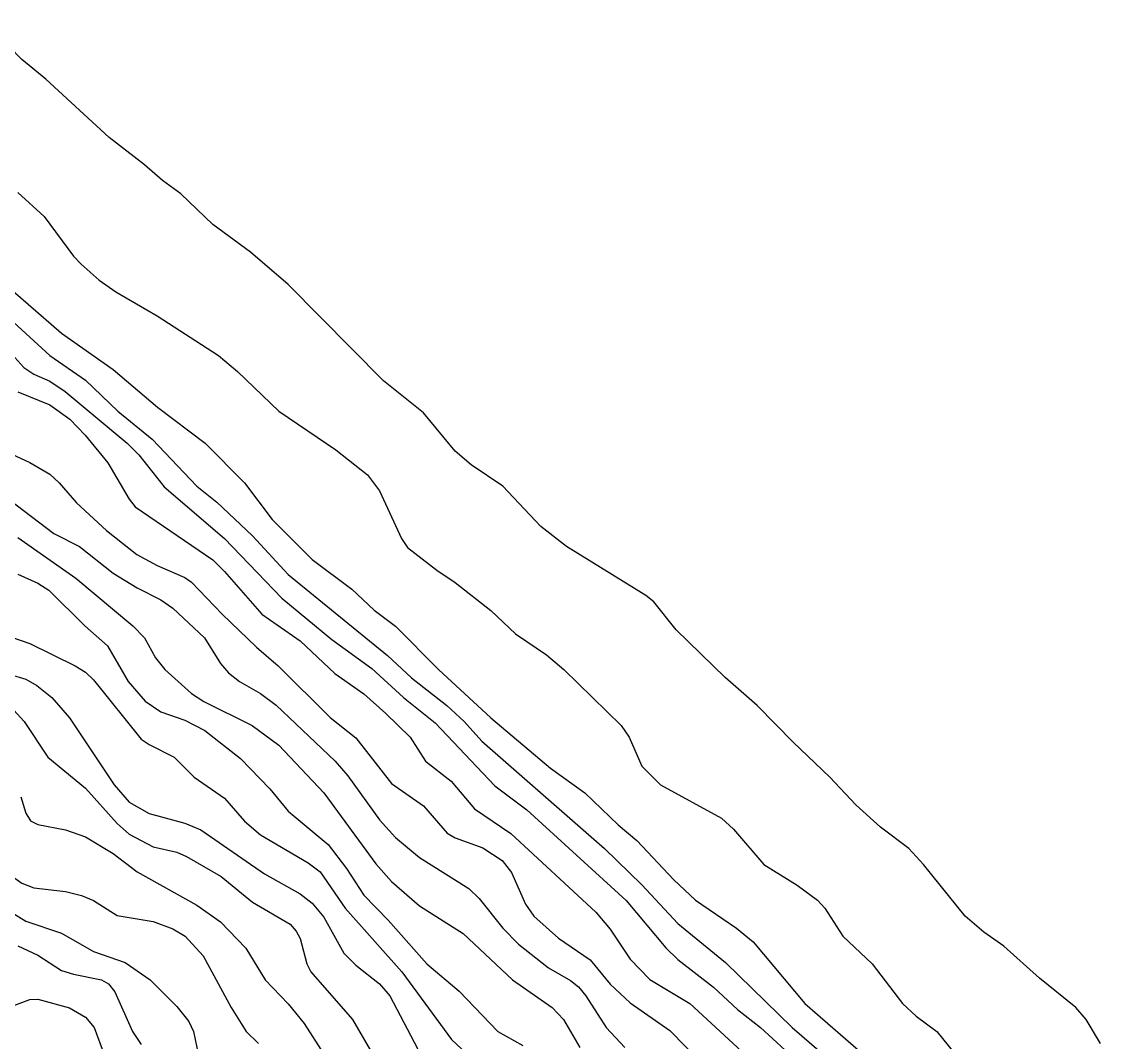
# Model space of a CAD drawing. Extents: x 474277 to 475042, y 254928 to 255625.
# Drawn here: x 474736.22 to 474757.03, y 255035.73 to 255055.42 of the extents above; entities that cross this region are included whole.
import ezdxf

# ---------------------------------------------------------------- set-up
doc = ezdxf.new("R2010")
doc.units = 0
doc.header["$MEASUREMENT"] = 0
doc.layers.add('BaseMapV2_DTM_export_MonNov09090547073261 — entities', color=1, linetype='CONTINUOUS')

msp = doc.modelspace()

# ---------------------------------------------------------------- linework, layer by layer
at = {"layer": 'BaseMapV2_DTM_export_MonNov09090547073261 — entities', "color": 15, "linetype": 'Continuous', "true_color": 0xb7484b}
for points in [[(474757.032, 255035.712, 84), (474756.754, 255036.172, 84), (474756.559, 255036.402, 84), (474755.857, 255036.972, 84), (474755.166, 255037.59, 84), (474754.783, 255037.857, 84), (474754.42, 255038.166, 84), (474753.618, 255039.163, 84), (474753.336, 255039.469, 84), (474752.789, 255039.884, 84), (474752.314, 255040.313, 84), (474751.815, 255040.849, 84), (474751.103, 255041.52, 84), (474750.413, 255042.23, 84), (474749.791, 255042.766, 84), (474748.847, 255043.686, 84), (474748.419, 255044.228, 84), (474748.266, 255044.35, 84), (474746.735, 255045.297, 84), (474746.237, 255045.68, 84), (474745.505, 255046.456, 84), (474744.892, 255046.872, 84), (474744.585, 255047.131, 84), (474743.972, 255047.873, 84), (474743.205, 255048.489, 84), (474741.365, 255050.346, 84), (474740.637, 255050.971, 84), (474739.91, 255051.507, 84), (474739.294, 255052.099, 84), (474738.942, 255052.351, 84), (474738.595, 255052.658, 84), (474737.914, 255053.182, 84), (474736.687, 255054.305, 84), (474736.227, 255054.688, 84), (474735.504, 255055.418, 84)], [(474736.152, 255052.121, 84), (474736.657, 255051.661, 84), (474737.226, 255050.894, 84), (474737.372, 255050.741, 84), (474737.72, 255050.434, 84), (474738.037, 255050.204, 84), (474738.834, 255049.741, 84), (474740.017, 255048.977, 84), (474740.385, 255048.67, 84), (474741.187, 255047.904, 84), (474742.285, 255047.158, 84), (474742.895, 255046.677, 84), (474743.127, 255046.37, 84), (474743.547, 255045.45, 84), (474743.665, 255045.275, 84), (474744.232, 255044.837, 84), (474744.585, 255044.603, 84), (474745.275, 255044.059, 84), (474745.75, 255043.61, 84), (474746.349, 255043.205, 84), (474746.683, 255042.92, 84), (474747.787, 255041.846, 84), (474747.944, 255041.616, 84), (474748.189, 255041.062, 84), (474748.544, 255040.696, 84), (474749.722, 255040.055, 84), (474749.952, 255039.842, 84), (474750.54, 255039.163, 84), (474751.179, 255038.765, 84), (474751.572, 255038.472, 84), (474751.714, 255038.319, 84), (474752.064, 255037.782, 84), (474752.631, 255037.246, 84), (474753.213, 255036.479, 84), (474753.48, 255036.237, 84), (474753.874, 255035.942, 84), (474754.311, 255035.405, 84)], [(474735.903, 255050.357, 84.25), (474736.994, 255049.408, 84.25), (474737.991, 255048.708, 84.25), (474738.846, 255047.98, 84.25), (474739.763, 255047.29, 84.25), (474740.521, 255046.522, 84.25), (474741.058, 255045.819, 84.25), (474741.825, 255045.044, 84.25), (474742.592, 255044.474, 84.25), (474743.02, 255044.07, 84.25), (474743.435, 255043.76, 84.25), (474744.266, 255042.92, 84.25), (474745.275, 255041.99, 84.25), (474746.425, 255041.021, 84.25), (474747.089, 255040.543, 84.25), (474747.729, 255039.929, 84.25), (474748.092, 255039.623, 84.25), (474748.802, 255038.864, 84.25), (474749.223, 255038.472, 84.25), (474750.015, 255037.936, 84.25), (474750.336, 255037.673, 84.25), (474751.333, 255036.48, 84.25), (474752.559, 255035.415, 84.25)], [(474735.997, 255049.688, 84.5), (474736.764, 255048.98, 84.5), (474737.454, 255048.501, 84.5), (474738.077, 255047.904, 84.5), (474738.74, 255047.367, 84.5), (474739.601, 255046.46, 84.5), (474739.985, 255046.15, 84.5), (474740.675, 255045.504, 84.5), (474741.365, 255044.757, 84.5), (474743.282, 255043.192, 84.5), (474743.742, 255042.763, 84.5), (474744.424, 255042.23, 84.5), (474744.756, 255041.923, 84.5), (474745.099, 255041.54, 84.5), (474747.468, 255039.469, 84.5), (474748.189, 255038.769, 84.5), (474748.879, 255038.027, 84.5), (474749.799, 255037.272, 84.5), (474751.087, 255036.019, 84.5), (474752.253, 255035.012, 84.5)], [(474735.918, 255049.13, 84.75), (474736.262, 255048.747, 84.75), (474736.457, 255048.617, 84.75), (474736.764, 255048.483, 84.75), (474737.063, 255048.287, 84.75), (474738.261, 255047.29, 84.75), (474738.481, 255047.06, 84.75), (474738.969, 255046.447, 84.75), (474740.138, 255045.45, 84.75), (474741.243, 255044.3, 84.75), (474742.208, 255043.5, 84.75), (474742.975, 255042.945, 84.75), (474743.588, 255042.38, 84.75), (474744.202, 255041.897, 84.75), (474745.352, 255040.679, 84.75), (474745.965, 255040.217, 84.75), (474747.882, 255038.471, 84.75), (474748.649, 255037.558, 84.75), (474748.879, 255037.333, 84.75), (474749.569, 255036.799, 84.75), (474750.029, 255036.368, 84.75), (474750.476, 255036.019, 84.75), (474750.949, 255035.585, 84.75)], [(474736.151, 255048.279, 85), (474736.764, 255048.03, 85), (474737.151, 255047.75, 85), (474737.447, 255047.444, 85), (474737.883, 255046.907, 85), (474738.298, 255046.209, 85), (474738.414, 255046.063, 85), (474739.908, 255045.037, 85), (474740.138, 255044.815, 85), (474740.859, 255043.993, 85), (474741.595, 255043.474, 85), (474742.261, 255042.843, 85), (474742.822, 255042.456, 85), (474743.247, 255042.076, 85), (474743.714, 255041.616, 85), (474744.011, 255041.156, 85), (474744.508, 255040.769, 85), (474744.956, 255040.236, 85), (474745.659, 255039.762, 85), (474747.297, 255038.242, 85), (474747.575, 255037.917, 85), (474747.959, 255037.339, 85), (474748.342, 255036.946, 85), (474749.114, 255036.479, 85), (474750.356, 255035.329, 85)], [(474735.691, 255047.229, 85.25), (474736.381, 255046.917, 85.25), (474736.764, 255046.687, 85.25), (474736.947, 255046.523, 85.25), (474737.281, 255046.14, 85.25), (474737.858, 255045.603, 85.25), (474738.446, 255045.143, 85.25), (474738.834, 255044.926, 85.25), (474739.371, 255044.696, 85.25), (474739.501, 255044.607, 85.25), (474740.094, 255043.993, 85.25), (474740.751, 255043.356, 85.25), (474741.174, 255042.996, 85.25), (474742.176, 255042, 85.25), (474742.668, 255041.608, 85.25), (474743.358, 255040.725, 85.25), (474743.972, 255040.296, 85.25), (474744.432, 255039.769, 85.25), (474744.585, 255039.679, 85.25), (474745.122, 255039.482, 85.25), (474745.493, 255039.239, 85.25), (474745.669, 255039.009, 85.25), (474745.941, 255038.396, 85.25), (474746.104, 255038.166, 85.25), (474746.579, 255037.74, 85.25), (474747.189, 255037.322, 85.25), (474747.575, 255036.852, 85.25), (474747.959, 255036.492, 85.25), (474748.726, 255035.964, 85.25), (474749.339, 255035.338, 85.25)], [(474735.384, 255046.654, 85.5), (474736.841, 255045.547, 85.5), (474737.339, 255045.297, 85.5), (474737.991, 255044.781, 85.5), (474738.451, 255044.501, 85.5), (474738.911, 255044.266, 85.5), (474739.141, 255044.103, 85.5), (474739.748, 255043.533, 85.5), (474740.061, 255043.04, 85.5), (474740.215, 255042.858, 85.5), (474740.428, 255042.69, 85.5), (474740.828, 255042.459, 85.5), (474741.135, 255042.237, 85.5), (474742.27, 255041.156, 85.5), (474742.515, 255040.873, 85.5), (474743.128, 255040.021, 85.5), (474743.435, 255039.686, 85.5), (474743.895, 255039.295, 85.5), (474744.848, 255038.703, 85.5), (474745.045, 255038.51, 85.5), (474745.502, 255037.936, 85.5), (474745.808, 255037.629, 85.5), (474746.383, 255037.169, 85.5), (474746.809, 255036.927, 85.5), (474746.962, 255036.804, 85.5), (474747.104, 255036.632, 85.5), (474747.499, 255036.021, 85.5), (474747.857, 255035.635, 85.5)], [(474736.151, 255045.467, 85.75), (474737.267, 255044.683, 85.75), (474738.37, 255043.763, 85.75), (474738.592, 255043.533, 85.75), (474738.806, 255043.15, 85.75), (474738.986, 255042.92, 85.75), (474739.499, 255042.46, 85.75), (474739.737, 255042.306, 85.75), (474740.67, 255041.846, 85.75), (474741.182, 255041.463, 85.75), (474742.052, 255040.543, 85.75), (474743.052, 255039.178, 85.75), (474743.358, 255038.836, 85.75), (474743.895, 255038.365, 85.75), (474744.738, 255037.829, 85.75), (474745.689, 255036.939, 85.75), (474746.458, 255036.402, 85.75), (474746.675, 255036.172, 85.75), (474746.991, 255035.635, 85.75)], [(474736.151, 255044.763, 86), (474736.534, 255044.587, 86), (474736.746, 255044.453, 86), (474737.442, 255043.763, 86), (474737.877, 255043.38, 86), (474738.28, 255042.69, 86), (474738.604, 255042.311, 86), (474738.911, 255042.109, 86), (474739.371, 255041.947, 86), (474739.755, 255041.748, 86), (474740.445, 255041.206, 86), (474741.008, 255040.619, 86), (474741.365, 255040.19, 86), (474742.134, 255039.546, 86), (474742.486, 255039.086, 86), (474742.822, 255038.571, 86), (474743.293, 255038.089, 86), (474744.037, 255037.246, 86), (474744.662, 255036.722, 86), (474745.408, 255035.942, 86), (474745.889, 255035.673, 86)], [(474735.844, 255043.613, 86.25), (474736.381, 255043.423, 86.25), (474737.258, 255042.996, 86.25), (474737.454, 255042.874, 86.25), (474737.608, 255042.725, 86.25), (474738.528, 255041.581, 86.25), (474738.681, 255041.475, 86.25), (474739.167, 255041.233, 86.25), (474739.55, 255040.849, 86.25), (474740.138, 255040.441, 86.25), (474740.521, 255040, 86.25), (474740.828, 255039.734, 86.25), (474741.748, 255039.194, 86.25), (474741.978, 255039.02, 86.25), (474742.465, 255038.319, 86.25), (474743.556, 255037.092, 86.25), (474744.516, 255035.789, 86.25), (474745.001, 255035.329, 86.25)], [(474735.691, 255042.917, 86.5), (474736.304, 255042.737, 86.5), (474736.519, 255042.613, 86.5), (474736.808, 255042.383, 86.5), (474737.148, 255041.99, 86.5), (474738.007, 255040.696, 86.5), (474738.298, 255040.363, 86.5), (474738.681, 255040.148, 86.5), (474739.371, 255039.96, 86.5), (474739.678, 255039.828, 86.5), (474740.905, 255038.985, 86.5), (474741.595, 255038.594, 86.5), (474741.825, 255038.419, 86.5), (474742.055, 255038.15, 86.5), (474742.438, 255037.451, 86.5), (474742.668, 255037.223, 86.5), (474743.128, 255036.862, 86.5), (474743.327, 255036.632, 86.5), (474743.928, 255035.482, 86.5)], [(474736.074, 255042.136, 86.75), (474736.269, 255041.923, 86.75), (474736.729, 255041.233, 86.75), (474737.454, 255040.637, 86.75), (474738.068, 255039.953, 86.75), (474738.298, 255039.746, 86.75), (474738.758, 255039.503, 86.75), (474739.218, 255039.398, 86.75), (474739.402, 255039.316, 86.75), (474740.073, 255038.933, 86.75), (474740.675, 255038.439, 86.75), (474741.401, 255038.012, 86.75), (474741.518, 255037.878, 86.75), (474741.595, 255037.733, 86.75), (474741.723, 255037.246, 86.75), (474741.799, 255037.092, 86.75), (474742.607, 255036.172, 86.75), (474743.185, 255035.175, 86.75)], [(474736.208, 255040.466, 87), (474736.304, 255040.153, 87), (474736.397, 255040.006, 87), (474736.534, 255039.935, 87), (474737.071, 255039.834, 87), (474737.454, 255039.696, 87), (474737.991, 255039.372, 87), (474738.451, 255039.023, 87), (474739.601, 255038.378, 87), (474740.061, 255038.059, 87), (474740.547, 255037.552, 87), (474740.921, 255036.939, 87), (474741.365, 255036.476, 87), (474741.671, 255036.098, 87), (474742.055, 255035.507, 87)], [(474736.048, 255038.933, 87.25), (474736.227, 255038.802, 87.25), (474736.457, 255038.715, 87.25), (474737.071, 255038.642, 87.25), (474737.378, 255038.568, 87.25), (474737.608, 255038.467, 87.25), (474738.068, 255038.182, 87.25), (474738.758, 255038.062, 87.25), (474739.141, 255037.923, 87.25), (474739.374, 255037.782, 87.25), (474739.722, 255037.399, 87.25), (474740.262, 255036.402, 87.25), (474740.553, 255035.942, 87.25), (474740.793, 255035.712, 87.25)], [(474735.517, 255038.549, 87.5), (474736.304, 255038.067, 87.5), (474736.994, 255037.841, 87.5), (474737.608, 255037.483, 87.5), (474738.221, 255037.273, 87.5), (474738.704, 255036.939, 87.5), (474739.218, 255036.424, 87.5), (474739.448, 255036.137, 87.5), (474739.541, 255035.942, 87.5), (474739.635, 255035.482, 87.5)], [(474736.151, 255037.591, 87.75), (474736.534, 255037.413, 87.75), (474736.994, 255037.121, 87.75), (474737.224, 255037.046, 87.75), (474737.761, 255036.94, 87.75), (474737.901, 255036.862, 87.75), (474738.019, 255036.709, 87.75), (474738.359, 255035.942, 87.75), (474738.528, 255035.692, 87.75)], [(474736.074, 255036.446, 88), (474736.381, 255036.562, 88), (474736.534, 255036.565, 88), (474737.148, 255036.401, 88), (474737.454, 255036.221, 88), (474737.62, 255036.019, 88), (474737.822, 255035.482, 88)]]:
    msp.add_polyline3d(points, dxfattribs=at)

doc.saveas('drawing.dxf')
